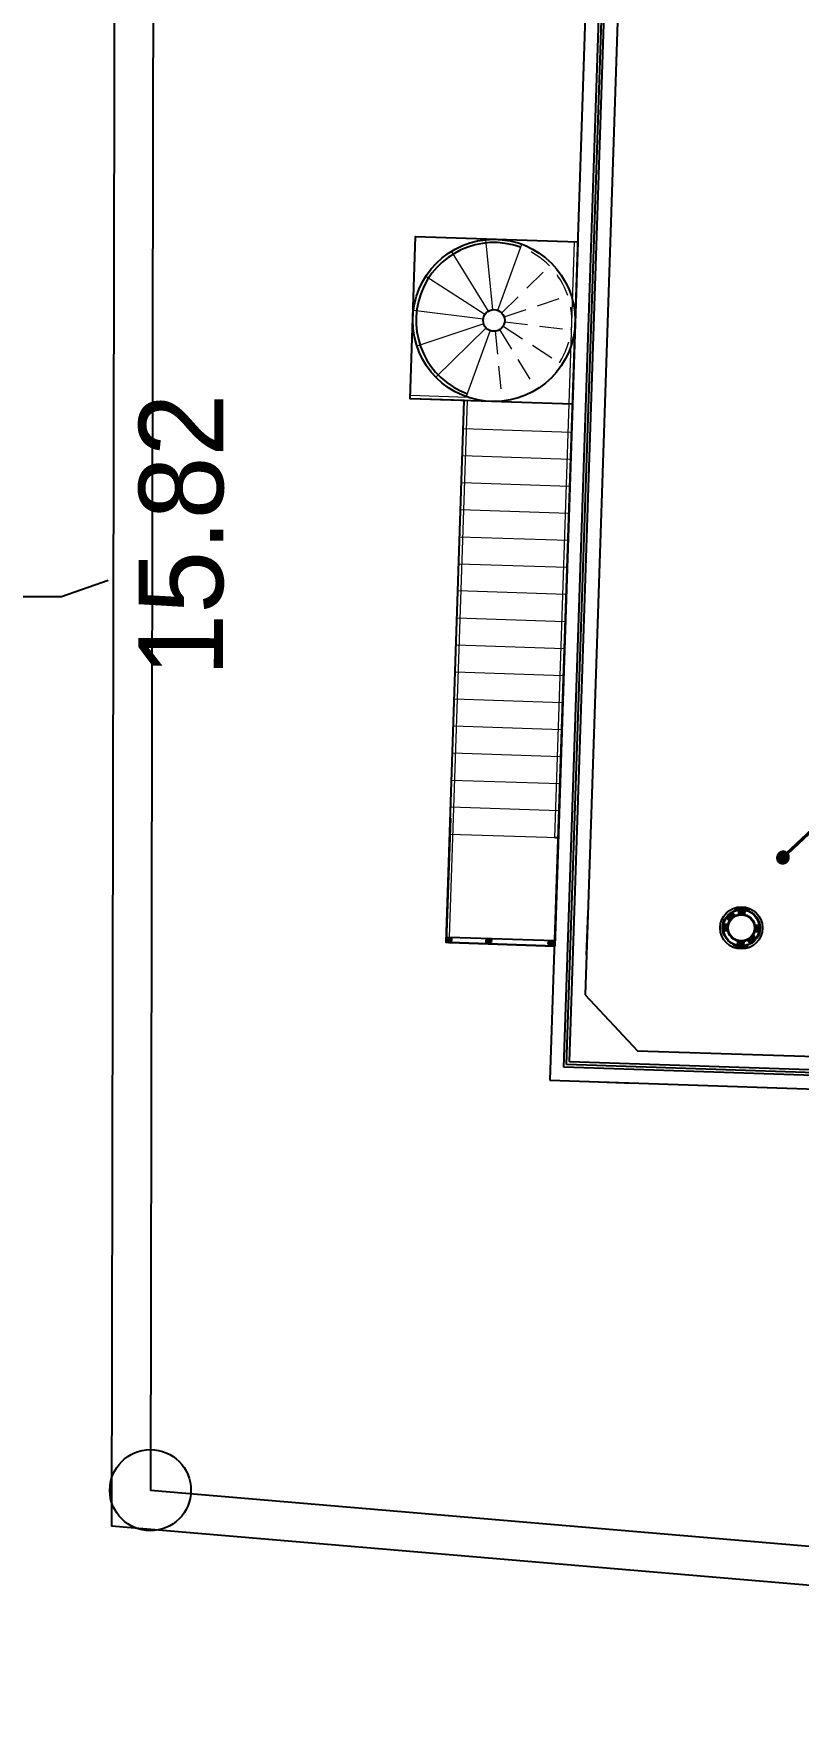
# Model space of a CAD drawing. Extents: x 151242 to 151523, y 158752 to 159354.
# Drawn here: x 151373.25 to 151379.58, y 159198.71 to 159212.58 of the extents above; entities that cross this region are included whole.
import ezdxf

# ---------------------------------------------------------------- set-up
doc = ezdxf.new("R2010")
doc.units = 0
doc.header["$LTSCALE"] = 3
doc.header["$MEASUREMENT"] = 0
doc.header["$PDMODE"] = 2
doc.header["$PDSIZE"] = 0.03
for name, pattern in [('AUSGEZOGEN', [0]), ('DASHED2', [0.375, 0.25, -0.125]), ('HIDDEN', [9.525, 6.35, -3.175]), ('SOLID_LINE', [0]), ('VONLAYER', [0])]:
    doc.linetypes.add(name, pattern=pattern)
doc.layers.get('0').update_dxf_attribs({"linetype": 'CONTINUOUS'})
doc.layers.get('DEFPOINTS').update_dxf_attribs({"linetype": 'CONTINUOUS'})
doc.layers.add('dimentions', color=241, linetype='CONTINUOUS', lineweight=20)
doc.layers.add('hah', color=41, linetype='CONTINUOUS', lineweight=9)
for name, color, linetype in [('EBENE0', 7, 'AUSGEZOGEN'), ('ELEV', 1, 'CONTINUOUS'), ('HATCH', 40, 'CONTINUOUS'), ('HATSH', 252, 'CONTINUOUS'), ('Height', 7, 'CONTINUOUS'), ('LE', 141, 'CONTINUOUS'), ('MECNEK', 6, 'CONTINUOUS'), ('Stairs', 231, 'CONTINUOUS'), ('TEXTS', 1, 'CONTINUOUS')]:
    doc.layers.add(name, color=color, linetype=linetype)
doc.dimstyles.get("Standard").update_dxf_attribs({"dimtxt": 0.7, "dimasz": 0.5, "dimexe": 4.572, "dimexo": 1.5875, "dimgap": 0.01, "dimtad": 1, "dimzin": 0, "dimdsep": 46, "dimtxsty": 'Standard', "dimcen": 2.286, "dimse1": 1, "dimse2": 1, "dimsd1": 1, "dimsd2": 1, "dimadec": 0, "dimazin": 0, "dimtfac": 1, "dimtdec": 4, "dimtofl": 0, "dimtmove": 0, "dimatfit": 3, "dimfxl": 1, "dimtolj": 1, "dimtzin": 0, "dimarcsym": 0})

# ---------------------------------------------------------------- blocks, each defined once
blk = doc.blocks.new('*D892')
at = {"layer": 'DEFPOINTS', "color": 0, "transparency": 16777216}
for p in [(151374.217, 159200.524, 260.069), (151391.384, 159199.774), (151391.325, 159199.071, 260.069)]:
    blk.add_point(p, dxfattribs=at)
at = {"color": 0, "transparency": 16777216, "insert": (151382.861, 159200.859), "char_height": 0.7, "attachment_point": 5, "rotation": 355.1461}
blk.add_mtext('\\A1;17.17', dxfattribs=at)
blk = doc.blocks.new('*D893')
at = {"layer": 'DEFPOINTS', "color": 0, "transparency": 16777216}
for p in [(151374.245, 159216.341, 260.069), (151374.217, 159200.524, 260.069), (151374.821, 159200.523)]:
    blk.add_point(p, dxfattribs=at)
at = {"color": 0, "transparency": 16777216, "insert": (151374.475, 159208.432), "char_height": 0.7, "attachment_point": 5, "rotation": 89.8983}
blk.add_mtext('\\A1;15.82', dxfattribs=at)

msp = doc.modelspace()

# ---------------------------------------------------------------- hatches: boundary and pattern name
at = {"layer": 'hah', "ltscale": 4}
h = msp.add_hatch(dxfattribs=at)
h.set_pattern_fill('ANSI31', color=8, scale=0.003584, angle=105.5955, style=0)
h.set_pattern_definition([(150.59548315, (151645.01874322, 159221.46105246), (-0.0002199556501, -0.0003902864486), [])])
h.paths.add_polyline_path([(151379.467, 159205.712, 1), (151379.438, 159205.815, 1)])
at = {"layer": 'HATCH'}
h = msp.add_hatch(color=256, dxfattribs=at)
h.paths.add_polyline_path([(151379.252, 159205.114), (151379.248, 159205.116, 0.029495), (151379.255, 159205.133), (151379.259, 159205.131, -0.029495)])
h.paths.add_polyline_path([(151379.252, 159205.235), (151379.256, 159205.236, -0.029495), (151379.262, 159205.219), (151379.258, 159205.218, 0.029495)])
h.paths.add_polyline_path([(151378.966, 159205.246), (151378.97, 159205.244, 0.029495), (151378.964, 159205.227), (151378.959, 159205.229, -0.029495)])
h.paths.add_polyline_path([(151378.956, 159205.141), (151378.961, 159205.142, 0.029495), (151378.966, 159205.125), (151378.962, 159205.124, -0.029495)])
h = msp.add_hatch(color=256, dxfattribs=at)
h.paths.add_polyline_path([(151379.217, 159205.15), (151379.213, 159205.15, 0.061675), (151379.217, 159205.176), (151379.221, 159205.176, -0.059213)])
h.paths.add_polyline_path([(151379.221, 159205.176), (151379.217, 159205.176, 0.061675), (151379.214, 159205.203), (151379.219, 159205.203, -0.059213)])
h.paths.add_polyline_path([(151379.139, 159205.288), (151379.139, 159205.283, 0.061675), (151379.113, 159205.288), (151379.113, 159205.292, -0.059213)])
h.paths.add_polyline_path([(151379.101, 159205.292), (151379.104, 159205.29), (151379.103, 159205.292, -0.022011), (151379.113, 159205.292), (151379.113, 159205.288, 0.061675), (151379.086, 159205.285), (151379.087, 159205.29, -0.033393)])
h.paths.add_polyline_path([(151378.997, 159205.184), (151379.002, 159205.184, 0.061675), (151379.004, 159205.157), (151378.999, 159205.157, -0.059213)])
h.paths.add_polyline_path([(151379.002, 159205.184), (151378.997, 159205.184, -0.059213), (151379.001, 159205.21), (151379.006, 159205.21, 0.061675)])
h.paths.add_polyline_path([(151379.105, 159205.068), (151379.106, 159205.072, 0.061675), (151379.132, 159205.075), (151379.132, 159205.07, -0.059213)])
h.paths.add_polyline_path([(151379.079, 159205.072), (151379.079, 159205.076, 0.061675), (151379.106, 159205.072), (151379.105, 159205.068, -0.059213)])
h = msp.add_hatch(color=256, dxfattribs=at)
h.paths.add_polyline_path([(151379.148, 159205.027), (151379.147, 159205.031, 0.029495), (151379.164, 159205.037), (151379.166, 159205.033, -0.029495)])
h.paths.add_polyline_path([(151379.062, 159205.034), (151379.06, 159205.03, -0.029495), (151379.043, 159205.037), (151379.045, 159205.041, 0.029495)])
h.paths.add_polyline_path([(151379.054, 159205.323), (151379.053, 159205.327, -0.029495), (151379.07, 159205.333), (151379.072, 159205.328, 0.029495)])
h.paths.add_polyline_path([(151379.157, 159205.326), (151379.158, 159205.33, -0.029495), (151379.175, 159205.323), (151379.173, 159205.319, 0.029495)])
at = {"layer": 'Stairs', "linetype": 'VONLAYER'}
h = msp.add_hatch(color=256, dxfattribs=at)
edge = h.paths.add_edge_path()
edge.add_arc((151376.687, 159205.079), 0.0224, 0, 360)
h = msp.add_hatch(color=256, dxfattribs=at)
edge = h.paths.add_edge_path()
edge.add_arc((151377.018, 159205.07), 0.0224, 0, 360)
h = msp.add_hatch(color=256, dxfattribs=at)
edge = h.paths.add_edge_path()
edge.add_arc((151377.533, 159205.052), 0.0224, 0, 360)

# ---------------------------------------------------------------- linework, layer by layer
at = {"color": 2}
msp.add_circle((151374.217, 159200.524, 162.543), 0.336, dxfattribs=at)
at = {"layer": 'dimentions'}
for p, q in [((151377.015, 159210.286, 712.988), (151376.711, 159210.782, 712.988)), ((151377.052, 159210.298, 712.988), (151376.994, 159210.878, 712.988)), ((151377.092, 159210.293, 712.988), (151377.291, 159210.841, 712.988)), ((151377.564, 159205.925, 712.988), (151377.728, 159210.859, 712.988)), ((151376.986, 159210.258, 712.988), (151376.497, 159210.573, 712.988)), ((151376.972, 159210.22, 712.988), (151376.394, 159210.292, 712.988)), ((151376.976, 159210.181, 712.988), (151376.424, 159209.995, 712.988)), ((151376.997, 159210.147, 712.988), (151376.581, 159209.74, 712.988)), ((151377.031, 159210.125, 712.988), (151376.832, 159209.578, 712.988)), ((151376.843, 159209.571, 712.988), (151376.368, 159209.587, 712.988)), ((151376.815, 159209.545, 712.988), (151376.368, 159209.56, 712.988)), ((151376.694, 159205.102, 712.988), (151376.842, 159209.544, 712.988)), ((151376.7, 159206.088, 712.988), (151376.815, 159209.545, 712.988)), ((151377.703, 159209.282, 712.988), (151376.807, 159209.312, 712.988)), ((151377.7, 159209.205, 712.988), (151377.655, 159207.861, 712.988)), ((151377.695, 159209.058, 712.988), (151376.8, 159209.088, 712.988)), ((151377.688, 159208.834, 712.988), (151376.792, 159208.864, 712.988)), ((151377.68, 159208.61, 712.988), (151376.785, 159208.64, 712.988)), ((151377.673, 159208.387, 712.988), (151376.777, 159208.416, 712.988)), ((151377.665, 159208.163, 712.988), (151376.77, 159208.192, 712.988)), ((151377.658, 159207.939, 712.988), (151376.763, 159207.969, 712.988)), ((151377.651, 159207.715, 712.988), (151376.755, 159207.745, 712.988)), ((151377.575, 159205.444, 712.988), (151377.655, 159207.861, 712.988)), ((151377.643, 159207.491, 712.988), (151376.748, 159207.521, 712.988)), ((151377.636, 159207.267, 712.988), (151376.74, 159207.297, 712.988)), ((151377.628, 159207.043, 712.988), (151376.733, 159207.073, 712.988)), ((151377.621, 159206.819, 712.988), (151376.725, 159206.849, 712.988)), ((151377.613, 159206.596, 712.988), (151376.718, 159206.625, 712.988)), ((151377.606, 159206.372, 712.988), (151376.71, 159206.401, 712.988)), ((151377.598, 159206.148, 712.988), (151376.703, 159206.178, 712.988)), ((151377.591, 159205.924, 712.988), (151376.696, 159205.954, 712.988))]:
    msp.add_line(p, q, dxfattribs=at)
at = {"layer": 'dimentions', "color": 1, "linetype": 'HIDDEN', "ltscale": 0.01}
for p, q in [((151377.125, 159210.272, 712.988), (151377.542, 159210.679, 712.988)), ((151377.146, 159210.238, 712.988), (151377.698, 159210.424, 712.988)), ((151377.07, 159210.12, 712.988), (151377.129, 159209.541, 712.988)), ((151377.108, 159210.133, 712.988), (151377.412, 159209.636, 712.988)), ((151377.108, 159210.133, 712.988), (151377.412, 159209.636, 712.988)), ((151377.137, 159210.161, 712.988), (151377.626, 159209.845, 712.988)), ((151377.15, 159210.198, 712.988), (151377.728, 159210.126, 712.988))]:
    msp.add_line(p, q, dxfattribs=at)
msp.add_arc((151377.061, 159210.209, 712.988), 0.645, 327.1797, 70.0368, dxfattribs=at)
at = {"layer": 'EBENE0', "color": 8, "linetype": 'AUSGEZOGEN'}
for p, q in [((151377.84, 159213.411, 712.988), (151377.524, 159203.918, 712.988)), ((151378.085, 159212.685, 712.988), (151377.817, 159204.626, 712.988)), ((151377.828, 159204.953, 712.988), (151377.84, 159205.312, 712.988)), ((151377.817, 159204.626, 712.988), (151378.25, 159204.163, 712.988)), ((151377.817, 159204.626, 712.988), (151378.25, 159204.163, 712.988)), ((151378.25, 159204.163, 712.988), (151386.309, 159203.895, 712.988)), ((151378.25, 159204.163, 712.988), (151386.309, 159203.895, 712.988)), ((151377.524, 159203.918, 712.988), (151387.017, 159203.603, 712.988)), ((151377.524, 159203.918, 712.988), (151387.017, 159203.603, 712.988)), ((151377.856, 159203.907, 712.988), (151378.214, 159203.895, 712.988))]:
    msp.add_line(p, q, dxfattribs=at)
at = {"layer": 'ELEV', "color": 8, "elevation": 712.988}
for points in [[(151377.64, 159204.027), (151377.948, 159213.295), (151387.217, 159212.987), (151386.908, 159203.718)], [(151377.663, 159204.048), (151377.97, 159213.272), (151387.194, 159212.965), (151386.887, 159203.741)], [(151377.686, 159204.07), (151377.991, 159213.249), (151387.17, 159212.944), (151386.865, 159203.765)]]:
    msp.add_lwpolyline(points, close=True, dxfattribs=at)
at = {"layer": 'hah', "ltscale": 4, "const_width": 0.0269, "elevation": 712.988}
msp.add_lwpolyline([(151382.724, 159208.824), (151379.452, 159205.763)], dxfattribs=at)
at = {"layer": 'HATCH'}
for p, q in [((151378.985, 159205.262, 712.988), (151379.01, 159205.235, 712.988)), ((151378.986, 159205.26, 712.988), (151379.037, 159205.308, 712.988)), ((151378.988, 159205.266, 712.988), (151379.013, 159205.24, 712.988)), ((151378.99, 159205.256, 712.988), (151379.041, 159205.304, 712.988)), ((151378.991, 159205.271, 712.988), (151379.016, 159205.245, 712.988)), ((151378.994, 159205.252, 712.988), (151379.045, 159205.3, 712.988)), ((151378.995, 159205.275, 712.988), (151379.019, 159205.249, 712.988)), ((151378.996, 159205.277, 712.988), (151379.02, 159205.299, 712.988)), ((151378.998, 159205.248, 712.988), (151379.049, 159205.296, 712.988)), ((151378.998, 159205.279, 712.988), (151379.022, 159205.254, 712.988)), ((151379.001, 159205.244, 712.988), (151379.052, 159205.292, 712.988)), ((151379.002, 159205.283, 712.988), (151379.026, 159205.258, 712.988)), ((151379.005, 159205.24, 712.988), (151379.056, 159205.288, 712.988)), ((151379.006, 159205.287, 712.988), (151379.03, 159205.262, 712.988)), ((151379.009, 159205.236, 712.988), (151379.012, 159205.239, 712.988)), ((151379.01, 159205.291, 712.988), (151379.034, 159205.265, 712.988)), ((151379.014, 159205.295, 712.988), (151379.038, 159205.269, 712.988)), ((151379.019, 159205.298, 712.988), (151379.043, 159205.272, 712.988)), ((151379.023, 159205.301, 712.988), (151379.047, 159205.275, 712.988)), ((151379.028, 159205.304, 712.988), (151379.052, 159205.278, 712.988)), ((151379.032, 159205.307, 712.988), (151379.057, 159205.281, 712.988)), ((151379.057, 159205.281, 712.988), (151379.06, 159205.284, 712.988)), ((151379.089, 159205.292, 712.988), (151379.09, 159205.327, 712.988)), ((151379.091, 159205.292, 712.988), (151379.092, 159205.328, 712.988)), ((151379.094, 159205.293, 712.988), (151379.095, 159205.328, 712.988)), ((151379.097, 159205.293, 712.988), (151379.098, 159205.328, 712.988)), ((151379.1, 159205.293, 712.988), (151379.101, 159205.329, 712.988)), ((151379.102, 159205.294, 712.988), (151379.103, 159205.329, 712.988)), ((151379.105, 159205.294, 712.988), (151379.106, 159205.329, 712.988)), ((151379.108, 159205.294, 712.988), (151379.109, 159205.329, 712.988)), ((151379.11, 159205.294, 712.988), (151379.112, 159205.329, 712.988)), ((151379.113, 159205.294, 712.988), (151379.114, 159205.329, 712.988)), ((151379.116, 159205.294, 712.988), (151379.117, 159205.329, 712.988)), ((151379.119, 159205.293, 712.988), (151379.12, 159205.328, 712.988)), ((151379.121, 159205.293, 712.988), (151379.123, 159205.328, 712.988)), ((151379.124, 159205.293, 712.988), (151379.125, 159205.328, 712.988)), ((151379.127, 159205.292, 712.988), (151379.128, 159205.328, 712.988)), ((151379.13, 159205.292, 712.988), (151379.131, 159205.327, 712.988)), ((151379.132, 159205.291, 712.988), (151379.133, 159205.327, 712.988)), ((151379.135, 159205.291, 712.988), (151379.136, 159205.326, 712.988)), ((151379.138, 159205.29, 712.988), (151379.139, 159205.326, 712.988)), ((151378.96, 159205.186, 712.988), (151378.995, 159205.185, 712.988)), ((151378.96, 159205.184, 712.988), (151378.995, 159205.183, 712.988)), ((151378.96, 159205.181, 712.988), (151378.995, 159205.18, 712.988)), ((151378.96, 159205.178, 712.988), (151378.995, 159205.177, 712.988)), ((151378.96, 159205.175, 712.988), (151378.996, 159205.174, 712.988)), ((151378.961, 159205.197, 712.988), (151378.997, 159205.196, 712.988)), ((151378.961, 159205.195, 712.988), (151378.996, 159205.193, 712.988)), ((151378.961, 159205.192, 712.988), (151378.996, 159205.191, 712.988)), ((151378.961, 159205.189, 712.988), (151378.996, 159205.188, 712.988)), ((151378.961, 159205.173, 712.988), (151378.996, 159205.172, 712.988)), ((151378.961, 159205.17, 712.988), (151378.996, 159205.169, 712.988)), ((151378.961, 159205.167, 712.988), (151378.996, 159205.166, 712.988)), ((151378.961, 159205.164, 712.988), (151378.997, 159205.163, 712.988)), ((151378.961, 159205.162, 712.988), (151378.997, 159205.161, 712.988)), ((151378.962, 159205.203, 712.988), (151378.997, 159205.202, 712.988)), ((151378.962, 159205.2, 712.988), (151378.997, 159205.199, 712.988)), ((151378.962, 159205.159, 712.988), (151378.998, 159205.158, 712.988)), ((151378.963, 159205.208, 712.988), (151378.999, 159205.207, 712.988)), ((151378.963, 159205.205, 712.988), (151378.998, 159205.204, 712.988)), ((151378.964, 159205.211, 712.988), (151378.999, 159205.21, 712.988)), ((151379.162, 159205.072, 712.988), (151379.213, 159205.12, 712.988)), ((151379.162, 159205.072, 712.988), (151379.213, 159205.12, 712.988)), ((151379.166, 159205.068, 712.988), (151379.217, 159205.116, 712.988)), ((151379.166, 159205.068, 712.988), (151379.217, 159205.116, 712.988)), ((151379.169, 159205.064, 712.988), (151379.221, 159205.112, 712.988)), ((151379.169, 159205.064, 712.988), (151379.221, 159205.112, 712.988)), ((151379.173, 159205.06, 712.988), (151379.224, 159205.108, 712.988)), ((151379.173, 159205.06, 712.988), (151379.224, 159205.108, 712.988)), ((151379.177, 159205.056, 712.988), (151379.228, 159205.104, 712.988)), ((151379.177, 159205.056, 712.988), (151379.228, 159205.104, 712.988)), ((151379.181, 159205.052, 712.988), (151379.232, 159205.1, 712.988)), ((151379.181, 159205.052, 712.988), (151379.232, 159205.1, 712.988)), ((151379.181, 159205.092, 712.988), (151379.205, 159205.066, 712.988)), ((151379.181, 159205.092, 712.988), (151379.205, 159205.066, 712.988)), ((151379.185, 159205.096, 712.988), (151379.209, 159205.07, 712.988)), ((151379.185, 159205.096, 712.988), (151379.209, 159205.07, 712.988)), ((151379.189, 159205.099, 712.988), (151379.213, 159205.074, 712.988)), ((151379.189, 159205.099, 712.988), (151379.213, 159205.074, 712.988)), ((151379.193, 159205.103, 712.988), (151379.217, 159205.078, 712.988)), ((151379.193, 159205.103, 712.988), (151379.217, 159205.078, 712.988)), ((151379.197, 159205.107, 712.988), (151379.221, 159205.082, 712.988)), ((151379.197, 159205.107, 712.988), (151379.221, 159205.082, 712.988)), ((151379.2, 159205.112, 712.988), (151379.224, 159205.086, 712.988)), ((151379.2, 159205.112, 712.988), (151379.224, 159205.086, 712.988)), ((151379.203, 159205.116, 712.988), (151379.228, 159205.09, 712.988)), ((151379.203, 159205.116, 712.988), (151379.228, 159205.09, 712.988)), ((151379.207, 159205.122, 712.988), (151379.209, 159205.124, 712.988)), ((151379.207, 159205.122, 712.988), (151379.209, 159205.124, 712.988)), ((151379.207, 159205.121, 712.988), (151379.231, 159205.095, 712.988)), ((151379.207, 159205.121, 712.988), (151379.231, 159205.095, 712.988)), ((151379.219, 159205.15, 712.988), (151379.255, 159205.149, 712.988)), ((151379.219, 159205.15, 712.988), (151379.255, 159205.149, 712.988)), ((151379.22, 159205.156, 712.988), (151379.256, 159205.155, 712.988)), ((151379.22, 159205.153, 712.988), (151379.255, 159205.152, 712.988)), ((151379.221, 159205.202, 712.988), (151379.256, 159205.201, 712.988)), ((151379.221, 159205.2, 712.988), (151379.257, 159205.198, 712.988)), ((151379.221, 159205.161, 712.988), (151379.257, 159205.16, 712.988)), ((151379.221, 159205.159, 712.988), (151379.256, 159205.157, 712.988)), ((151379.222, 159205.197, 712.988), (151379.257, 159205.196, 712.988)), ((151379.222, 159205.194, 712.988), (151379.257, 159205.193, 712.988)), ((151379.222, 159205.191, 712.988), (151379.258, 159205.19, 712.988)), ((151379.222, 159205.169, 712.988), (151379.258, 159205.168, 712.988)), ((151379.222, 159205.167, 712.988), (151379.257, 159205.166, 712.988)), ((151379.222, 159205.164, 712.988), (151379.257, 159205.163, 712.988)), ((151379.223, 159205.189, 712.988), (151379.258, 159205.187, 712.988)), ((151379.223, 159205.186, 712.988), (151379.258, 159205.185, 712.988)), ((151379.223, 159205.183, 712.988), (151379.258, 159205.182, 712.988)), ((151379.223, 159205.18, 712.988), (151379.258, 159205.179, 712.988)), ((151379.223, 159205.178, 712.988), (151379.258, 159205.177, 712.988)), ((151379.223, 159205.175, 712.988), (151379.258, 159205.174, 712.988)), ((151379.223, 159205.172, 712.988), (151379.258, 159205.171, 712.988)), ((151379.08, 159205.034, 712.988), (151379.081, 159205.07, 712.988)), ((151379.08, 159205.034, 712.988), (151379.081, 159205.07, 712.988)), ((151379.083, 159205.034, 712.988), (151379.084, 159205.069, 712.988)), ((151379.083, 159205.034, 712.988), (151379.084, 159205.069, 712.988)), ((151379.085, 159205.033, 712.988), (151379.087, 159205.068, 712.988)), ((151379.085, 159205.033, 712.988), (151379.087, 159205.068, 712.988)), ((151379.088, 159205.033, 712.988), (151379.089, 159205.068, 712.988)), ((151379.088, 159205.033, 712.988), (151379.089, 159205.068, 712.988)), ((151379.091, 159205.032, 712.988), (151379.092, 159205.067, 712.988)), ((151379.091, 159205.032, 712.988), (151379.092, 159205.067, 712.988)), ((151379.094, 159205.032, 712.988), (151379.095, 159205.067, 712.988)), ((151379.094, 159205.032, 712.988), (151379.095, 159205.067, 712.988)), ((151379.096, 159205.032, 712.988), (151379.097, 159205.067, 712.988)), ((151379.096, 159205.032, 712.988), (151379.097, 159205.067, 712.988)), ((151379.099, 159205.032, 712.988), (151379.1, 159205.067, 712.988)), ((151379.099, 159205.032, 712.988), (151379.1, 159205.067, 712.988)), ((151379.102, 159205.031, 712.988), (151379.103, 159205.066, 712.988)), ((151379.102, 159205.031, 712.988), (151379.103, 159205.066, 712.988)), ((151379.104, 159205.031, 712.988), (151379.106, 159205.066, 712.988)), ((151379.104, 159205.031, 712.988), (151379.106, 159205.066, 712.988)), ((151379.107, 159205.031, 712.988), (151379.108, 159205.066, 712.988)), ((151379.107, 159205.031, 712.988), (151379.108, 159205.066, 712.988)), ((151379.11, 159205.031, 712.988), (151379.111, 159205.066, 712.988)), ((151379.11, 159205.031, 712.988), (151379.111, 159205.066, 712.988)), ((151379.113, 159205.031, 712.988), (151379.114, 159205.066, 712.988)), ((151379.113, 159205.031, 712.988), (151379.114, 159205.066, 712.988)), ((151379.115, 159205.031, 712.988), (151379.117, 159205.066, 712.988)), ((151379.115, 159205.031, 712.988), (151379.117, 159205.066, 712.988)), ((151379.118, 159205.031, 712.988), (151379.119, 159205.067, 712.988)), ((151379.118, 159205.031, 712.988), (151379.119, 159205.067, 712.988)), ((151379.121, 159205.032, 712.988), (151379.122, 159205.067, 712.988)), ((151379.121, 159205.032, 712.988), (151379.122, 159205.067, 712.988)), ((151379.124, 159205.032, 712.988), (151379.125, 159205.067, 712.988)), ((151379.124, 159205.032, 712.988), (151379.125, 159205.067, 712.988)), ((151379.126, 159205.032, 712.988), (151379.128, 159205.068, 712.988)), ((151379.126, 159205.032, 712.988), (151379.128, 159205.068, 712.988)), ((151379.129, 159205.033, 712.988), (151379.13, 159205.068, 712.988)), ((151379.129, 159205.033, 712.988), (151379.13, 159205.068, 712.988)), ((151379.158, 159205.076, 712.988), (151379.161, 159205.078, 712.988)), ((151379.158, 159205.076, 712.988), (151379.161, 159205.078, 712.988)), ((151379.158, 159205.077, 712.988), (151379.183, 159205.051, 712.988)), ((151379.158, 159205.077, 712.988), (151379.183, 159205.051, 712.988)), ((151379.163, 159205.08, 712.988), (151379.187, 159205.053, 712.988)), ((151379.163, 159205.08, 712.988), (151379.187, 159205.053, 712.988)), ((151379.168, 159205.082, 712.988), (151379.192, 159205.056, 712.988)), ((151379.168, 159205.082, 712.988), (151379.192, 159205.056, 712.988)), ((151379.172, 159205.085, 712.988), (151379.197, 159205.06, 712.988)), ((151379.172, 159205.085, 712.988), (151379.197, 159205.06, 712.988)), ((151379.177, 159205.089, 712.988), (151379.201, 159205.063, 712.988)), ((151379.177, 159205.089, 712.988), (151379.201, 159205.063, 712.988)), ((151379.196, 159205.059, 712.988), (151379.224, 159205.085, 712.988)), ((151379.196, 159205.059, 712.988), (151379.224, 159205.085, 712.988))]:
    msp.add_line(p, q, dxfattribs=at)
at = {"layer": 'HATSH'}
msp.add_lwpolyline([(151373.868, 159208.056), (151373.482, 159207.92), (151369.661, 159207.92)], dxfattribs=at)
at = {"layer": 'Height', "color": 4, "linetype": 'SOLID_LINE', "elevation": 162.543, "flags": 128}
msp.add_lwpolyline([(151391.81, 159198.709), (151390.526, 159202), (151391.456, 159209.404), (151390.798, 159217.212), (151373.925, 159216.65), (151373.896, 159200.23)], close=True, dxfattribs=at)
msp.add_lwpolyline([(151391.325, 159199.071), (151391.325, 159199.071), (151390.198, 159201.96), (151391.134, 159209.41), (151390.505, 159216.882), (151374.245, 159216.341), (151374.245, 159216.341), (151374.217, 159200.524), (151374.217, 159200.524), (151391.325, 159199.071)], dxfattribs=at)
at = {"layer": 'LE'}
for p, q in [((151376.412, 159210.903, 712.988), (151377.755, 159210.859, 712.988)), ((151377.71, 159209.515, 712.988), (151376.368, 159209.56, 712.988))]:
    msp.add_line(p, q, dxfattribs=at)
for radius in [0.672, 0.0896]:
    msp.add_circle((151377.061, 159210.209, 712.988), radius, dxfattribs=at)
msp.add_arc((151377.061, 159210.209, 712.988), 0.645, 70.0368, 250.0368, dxfattribs=at)
at = {"layer": 'MECNEK'}
for p, q in [((151378.959, 159205.229, 712.988), (151378.964, 159205.227, 712.988)), ((151378.966, 159205.246, 712.988), (151378.97, 159205.244, 712.988)), ((151379.053, 159205.327, 712.988), (151379.054, 159205.323, 712.988)), ((151379.07, 159205.333, 712.988), (151379.072, 159205.328, 712.988)), ((151379.086, 159205.285, 712.988), (151379.087, 159205.29, 712.988)), ((151379.087, 159205.291, 712.988), (151379.088, 159205.327, 712.988)), ((151379.139, 159205.29, 712.988), (151379.14, 159205.325, 712.988)), ((151379.139, 159205.283, 712.988), (151379.139, 159205.288, 712.988)), ((151379.158, 159205.33, 712.988), (151379.157, 159205.326, 712.988)), ((151379.175, 159205.323, 712.988), (151379.173, 159205.319, 712.988)), ((151379.256, 159205.236, 712.988), (151379.252, 159205.235, 712.988)), ((151378.956, 159205.141, 712.988), (151378.961, 159205.142, 712.988)), ((151378.956, 159205.141, 712.988), (151378.961, 159205.142, 712.988)), ((151378.962, 159205.159, 712.988), (151378.998, 159205.157, 712.988)), ((151378.962, 159205.124, 712.988), (151378.966, 159205.125, 712.988)), ((151378.962, 159205.124, 712.988), (151378.966, 159205.125, 712.988)), ((151378.964, 159205.211, 712.988), (151378.999, 159205.21, 712.988)), ((151379.001, 159205.21, 712.988), (151379.006, 159205.21, 712.988)), ((151379.213, 159205.15, 712.988), (151379.217, 159205.15, 712.988)), ((151379.213, 159205.15, 712.988), (151379.217, 159205.15, 712.988)), ((151379.214, 159205.203, 712.988), (151379.219, 159205.203, 712.988)), ((151379.219, 159205.15, 712.988), (151379.255, 159205.149, 712.988)), ((151379.219, 159205.15, 712.988), (151379.255, 159205.149, 712.988)), ((151379.221, 159205.203, 712.988), (151379.256, 159205.201, 712.988)), ((151379.252, 159205.114, 712.988), (151379.248, 159205.116, 712.988)), ((151379.252, 159205.114, 712.988), (151379.248, 159205.116, 712.988)), ((151379.259, 159205.131, 712.988), (151379.255, 159205.133, 712.988)), ((151379.259, 159205.131, 712.988), (151379.255, 159205.133, 712.988)), ((151379.262, 159205.219, 712.988), (151379.258, 159205.218, 712.988)), ((151379.043, 159205.037, 712.988), (151379.045, 159205.041, 712.988)), ((151379.043, 159205.037, 712.988), (151379.045, 159205.041, 712.988)), ((151379.078, 159205.034, 712.988), (151379.079, 159205.07, 712.988)), ((151379.078, 159205.034, 712.988), (151379.079, 159205.07, 712.988)), ((151379.079, 159205.072, 712.988), (151379.079, 159205.076, 712.988)), ((151379.079, 159205.072, 712.988), (151379.079, 159205.076, 712.988)), ((151379.131, 159205.033, 712.988), (151379.132, 159205.068, 712.988)), ((151379.131, 159205.033, 712.988), (151379.132, 159205.068, 712.988)), ((151379.132, 159205.07, 712.988), (151379.132, 159205.075, 712.988)), ((151379.132, 159205.07, 712.988), (151379.132, 159205.075, 712.988)), ((151379.148, 159205.027, 712.988), (151379.147, 159205.031, 712.988)), ((151379.148, 159205.027, 712.988), (151379.147, 159205.031, 712.988)), ((151379.166, 159205.033, 712.988), (151379.164, 159205.037, 712.988)), ((151379.166, 159205.033, 712.988), (151379.164, 159205.037, 712.988))]:
    msp.add_line(p, q, dxfattribs=at)
for radius in [0.175, 0.153, 0.151, 0.149, 0.114, 0.112, 0.108]:
    msp.add_circle((151379.109, 159205.18, 712.988), radius, dxfattribs=at)
at = {"layer": 'MECNEK', "linetype": 'DASHED2', "ltscale": 5}
for start, end in [(161.9678, 194.2231), (71.9678, 104.2231), (341.9678, 14.2231), (251.9678, 284.2231), (251.9678, 284.2231)]:
    msp.add_arc((151379.109, 159205.18, 712.988), 0.158, start, end, dxfattribs=at)
at = {"layer": 'MECNEK'}
for start, end in [(155.2101, 161.9678), (104.2231, 110.9808), (65.2101, 71.9678), (14.2231, 20.9808), (194.2231, 200.9808), (194.2231, 200.9808), (335.2101, 341.9678), (335.2101, 341.9678), (245.2101, 251.9678), (245.2101, 251.9678), (284.2231, 290.9808), (284.2231, 290.9808)]:
    msp.add_arc((151379.109, 159205.18, 712.988), 0.158, start, end, dxfattribs=at)
at = {"layer": 'Stairs', "linetype": 'VONLAYER'}
for p, q in [((151376.7, 159206.088, 712.988), (151376.666, 159205.059, 712.988)), ((151377.591, 159205.924, 712.988), (151377.564, 159205.925, 712.988)), ((151376.694, 159205.102, 712.988), (151377.563, 159205.074, 712.988)), ((151376.711, 159205.057, 712.988), (151376.712, 159205.102, 712.988)), ((151376.696, 159205.058, 712.988), (151377.565, 159205.029, 712.988))]:
    msp.add_line(p, q, dxfattribs=at)
for centre in [(151376.687, 159205.079, 712.988), (151377.018, 159205.07, 712.988), (151377.533, 159205.052, 712.988)]:
    msp.add_circle(centre, 0.0224, dxfattribs=at)
at = {"layer": 'TEXTS', "color": 2, "elevation": 712.988}
msp.add_lwpolyline([(151377.565, 159205.029), (151376.696, 159205.058), (151376.666, 159205.059), (151376.815, 159209.545), (151376.368, 159209.56), (151376.412, 159210.903), (151377.755, 159210.859)], close=True, dxfattribs=at)

# ---------------------------------------------------------------- dimensions: what is measured, and where the dimension line sits
at = {"color": 3}
for p1, p2, distance, picture, middle in [((151374.245, 159216.341, 162.543), (151374.217, 159200.524, 162.543), 0.605, '*D893', (151374.475, 159208.432, -97.526)), ((151374.217, 159200.524, 162.543), (151391.325, 159199.071, 162.543), 0.705, '*D892', (151382.861, 159200.859, -97.526))]:
    dim = msp.add_aligned_dim(p1=p1, p2=p2, distance=distance, dimstyle='Standard', dxfattribs=at)
    dim.commit()
    dim.dimension.update_dxf_attribs({"geometry": picture, "text_midpoint": middle})

doc.saveas('drawing.dxf')
